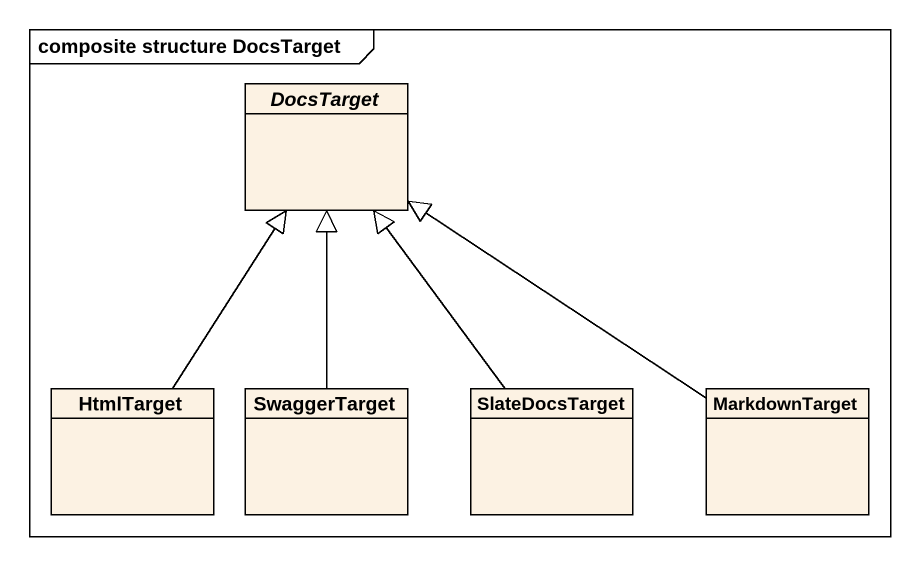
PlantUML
@startuml
mainframe composite structure DocsTarget
hide circle
hide empty members
abstract class DocsTarget
class HtmlTarget
class SwaggerTarget
class SlateDocsTarget
class MarkdownTarget
HtmlTarget -up-|> DocsTarget
SwaggerTarget -up-|> DocsTarget
SlateDocsTarget -up-|> DocsTarget
MarkdownTarget -up-|> DocsTarget
@enduml
